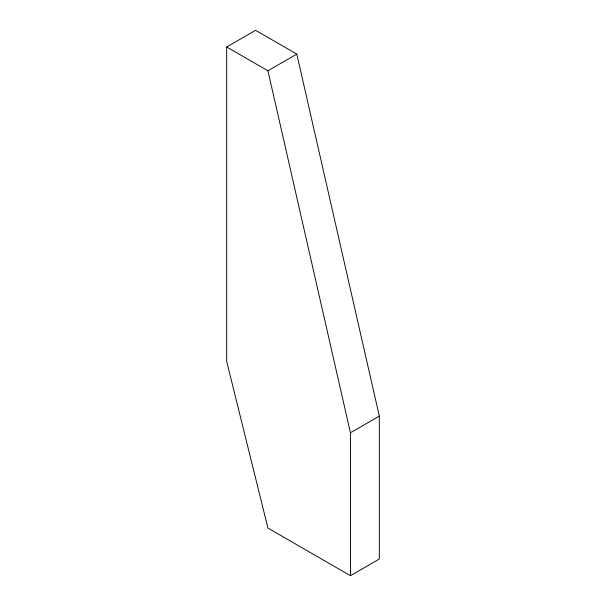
<?xml version="1.0" encoding="UTF-8"?>
<svg xmlns="http://www.w3.org/2000/svg" width="606" height="606" viewBox="0 0 606 606"><rect width="100%" height="100%" fill="white"/><g stroke="black" fill="none" stroke-linecap="round" stroke-linejoin="round"><path stroke-width="0.91" d="M226.682 46.973L255.558 30.3L296.811 54.116L379.318 416.125L379.318 559.027L350.442 575.7L267.935 528.068L226.682 361.35L226.682 46.973L267.935 70.788L350.442 432.798L350.442 575.7M267.935 70.788L296.811 54.116M350.442 432.798L379.318 416.125"/></g></svg>
